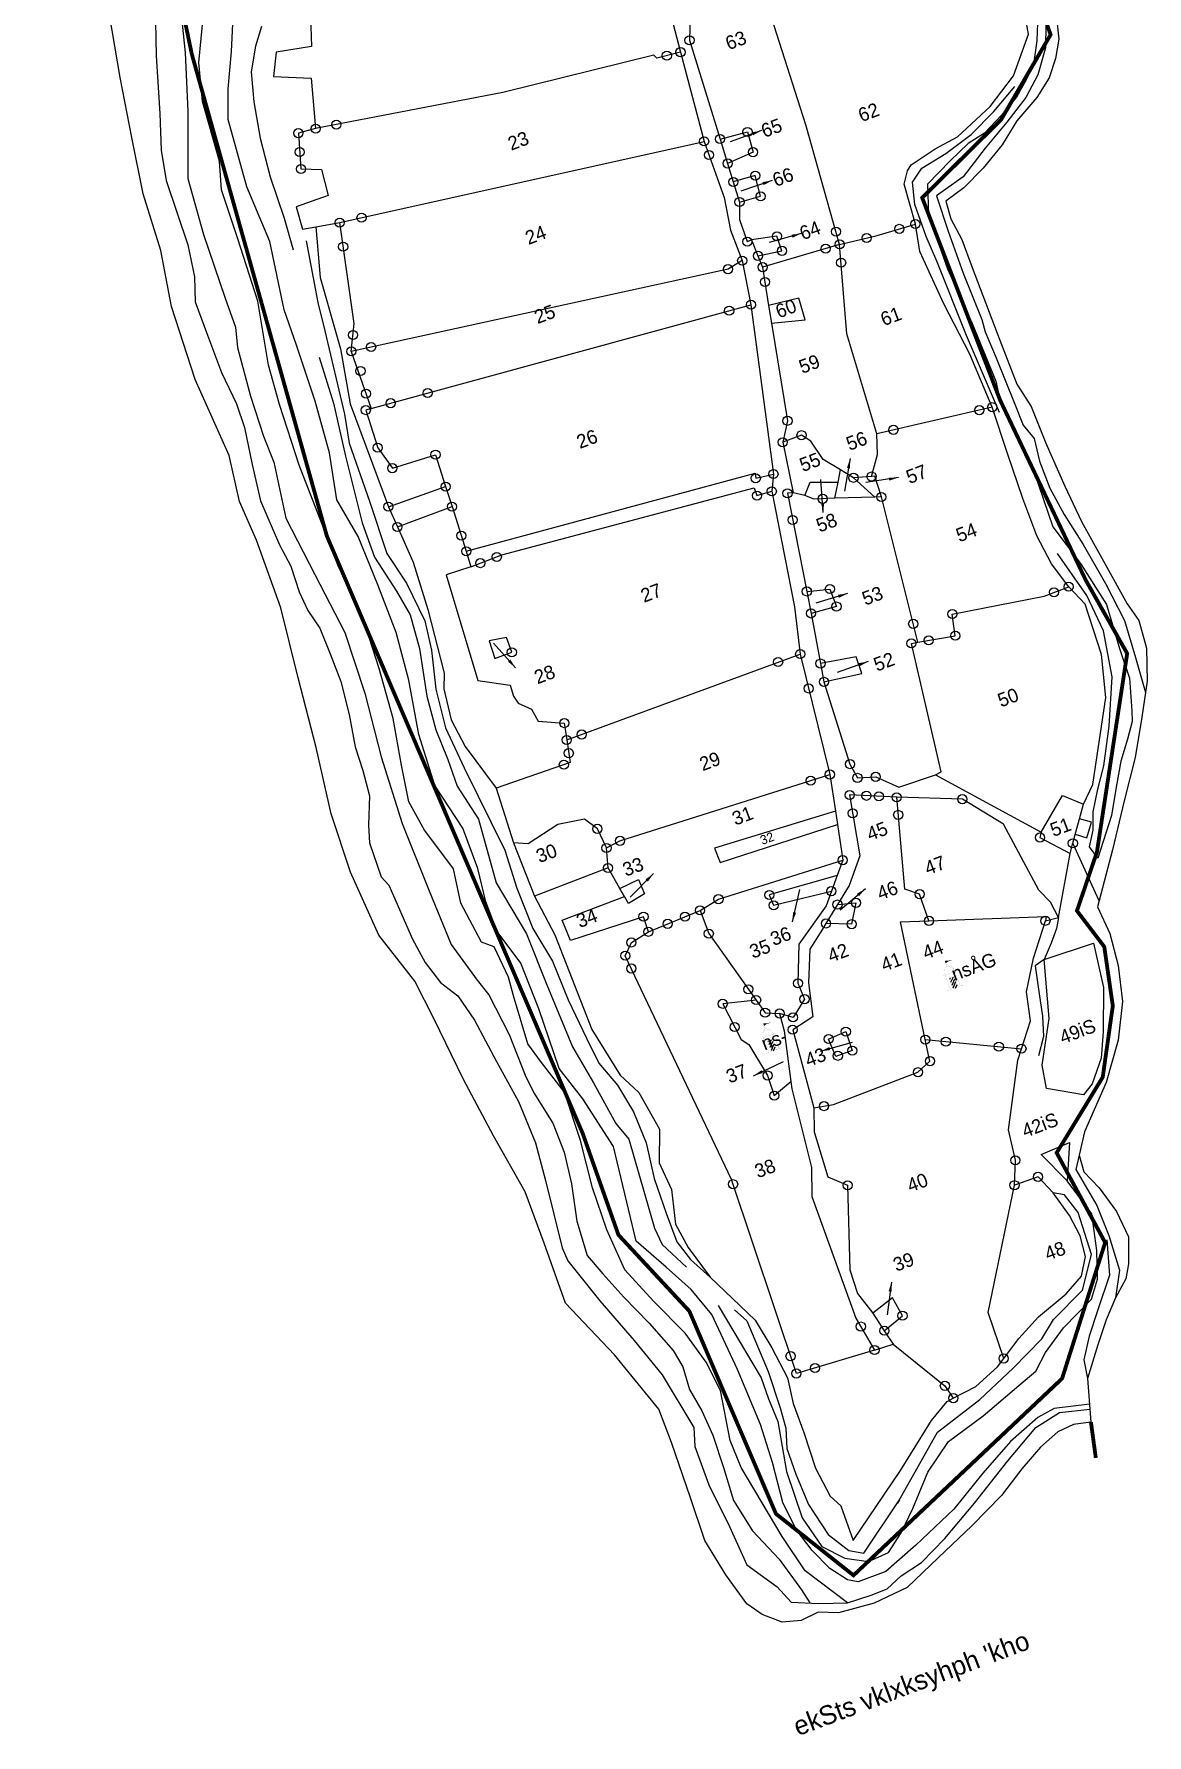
# Model space of a CAD drawing. Header units: metres. Extents: x -219 to 311408, y 87 to 1936973.
# Drawn here: x 307539 to 308298, y 1932272 to 1933432 of the extents above; entities that cross this region are included whole.
import ezdxf

# ---------------------------------------------------------------- set-up
doc = ezdxf.new("R2010")
doc.units = ezdxf.units.M
doc.header["$LTSCALE"] = 0.3
doc.header["$MEASUREMENT"] = 0
doc.linetypes.add('DASHDOT', pattern=[1, 0.5, -0.25, 0, -0.25])
doc.linetypes.add('DIVIDE', pattern=[1.25, 0.5, -0.25, 0, -0.25, 0, -0.25])
doc.layers.get('0').update_dxf_attribs({"linetype": 'CONTINUOUS'})
for name, color, linetype in [('LINE_WATER', 4, 'CONTINUOUS'), ('OFF', 1, 'CONTINUOUS'), ('POLY_PARCEL', 6, 'CONTINUOUS'), ('POLY_ROAD', 30, 'CONTINUOUS'), ('POLY_WATER', 4, 'CONTINUOUS'), ('SYM_ARROW', 1, 'CONTINUOUS'), ('SYM_STONE', 1, 'CONTINUOUS'), ('SYM_WORSHIP', 1, 'CONTINUOUS'), ('TEXT_MAPIN', 7, 'CONTINUOUS'), ('TEXT_MAPOUT', 7, 'CONTINUOUS'), ('TEXT_PARCEL', 7, 'CONTINUOUS'), ('V_BOUND_STREAM_LINE', 7, 'DASHDOT'), ('V_DIVIDE_LINE', 7, 'DIVIDE')]:
    doc.layers.add(name, color=color, linetype=linetype)
doc.styles.add('TEXT_MAP', font='')
doc.styles.get('TEXT_MAP').set_extended_font_data('Kruti Dev 050')
doc.dimstyles.get("Standard").update_dxf_attribs({"dimtxt": 0.18, "dimasz": 0.18, "dimexe": 0.18, "dimexo": 0.0625, "dimgap": 0.09, "dimtad": 0, "dimtih": 1, "dimtoh": 1, "dimdec": 4, "dimzin": 0, "dimdsep": 46, "dimtxsty": 'Standard', "dimcen": 0.09, "dimadec": 0, "dimazin": 0, "dimtfac": 1, "dimtdec": 4, "dimtofl": 0, "dimtmove": 0, "dimatfit": 3, "dimfxl": 0, "dimtolj": 1, "dimtzin": 0, "dimarcsym": 0})

# ---------------------------------------------------------------- blocks, each defined once
blk = doc.blocks.new('TEMPLE')
at = {"linetype": 'Continuous'}
blk.add_hatch(color=256, dxfattribs=at).paths.add_polyline_path([(0.036, 0.421), (0.076, 0.428), (0.12, 0.423), (0.175, 0.426), (0.063, 0.441), (0.028, 0.461), (-0.017, 0.468), (-0.018, 0.403), (-0.01, 0.404)])
h = blk.add_hatch(dxfattribs=at)
h.set_pattern_fill('ANSI31', color=256, scale=0.45, style=0)
h.set_pattern_definition([(45, (-11.828155, -12.872104), (-0.03977476, 0.03977476), [])])
h.paths.add_polyline_path([(-0.063, 0), (-0.063, -0.291), (0.063, -0.291), (0.063, 0)])
at = {"linetype": 'Continuous', "const_width": 0.00225}
for points in [[(-0.019, 0.333), (-0.017, 0.468), (0.028, 0.461), (0.063, 0.441), (0.175, 0.426), (0.12, 0.423), (0.076, 0.428), (0.036, 0.421), (-0.01, 0.404), (-0.018, 0.403)], [(-0.222, 0.119), (0.219, 0.119)], [(-0.144, 0.119), (-0.144, 0.17), (-0.12, 0.236), (-0.078, 0.278), (-0.041, 0.3), (-0.019, 0.333), (0.008, 0.309), (0.058, 0.272), (0.087, 0.254), (0.111, 0.221), (0.129, 0.179), (0.133, 0.119)], [(-0.144, -0.291), (-0.144, 0.119)], [(-0.063, -0.291), (-0.063, 0), (0.063, 0), (0.063, -0.291)], [(0.133, -0.291), (0.133, 0.119)], [(-0.222, -0.291), (0.224, -0.291)]]:
    blk.add_lwpolyline(points, dxfattribs=at)
blk = doc.blocks.new('STONE')
blk.add_circle((0, 0), 0.851)
blk = doc.blocks.new('TEXTARROW')
blk.add_leader([(0.04, -0.01), (8.68, -0.01)], dimstyle='Standard', override={"dimtxt": 2.5, "dimasz": 2.5, "dimexe": 1.25, "dimexo": 0.625, "dimgap": 0.625, "dimtad": 1, "dimtih": 0, "dimtoh": 0, "dimzin": 8, "dimcen": 2.5, "dimtofl": 1})
blk = doc.blocks.new('7')
at = {"layer": 'LINE_WATER'}
for points in [[(124.91, 281.63), (122.66, 275.3), (120.47, 268.08), (118.92, 263.56), (118.13, 259.61), (117.81, 250.76), (117.14, 246.53), (116.11, 243.46), (116.09, 238.82), (116.06, 233.59), (116.44, 229.06), (116.35, 225.82), (115.56, 220.95), (114.89, 216.13), (115.21, 209.85), (115.59, 206.72), (115.44, 203.19), (115.65, 200.53), (116.26, 197.81), (116.35, 194.22), (116.38, 190.34), (115.88, 185.93), (115.15, 181.69), (115, 178.45), (114.62, 175.03), (113.13, 171.5), (112.46, 169.31), (112.31, 164.61), (112.87, 163.24), (113.25, 155.55), (113.75, 152.08), (114.71, 148.95), (116.2, 146.53), (117.11, 142.76), (117.9, 136.72), (118.75, 130.79), (118.89, 124.98), (118.39, 119.92), (117.31, 110.9), (117.4, 109.06), (119.48, 102.72), (121.84, 96.27), (123.68, 90.81), (125.12, 82.89), (124.39, 80.53), (124.3, 75.18), (124.91, 69.14), (125.29, 63.67), (127.95, 59.56), (128.97, 57.07), (132.28, 55.64), (135.81, 54.39), (139.06, 54.24), (141.31, 54.27), (143.62, 55.23), (146.75, 55.9), (150.69, 57.74), (155.92, 60.69), (161.97, 64.35), (166.91, 67.12), (170.51, 67.85), (174.37, 66.88)], [(128.21, 281.32), (126.37, 274.34), (124, 267.07), (120.87, 258.86), (120.2, 251.3), (119.94, 242.51), (119.85, 238.51), (119.18, 235.91), (118.5, 229.39), (118.24, 223.87), (118.33, 220.22), (117.19, 212.83), (118.15, 204.63), (119.12, 196.13), (118.8, 187.8), (117.83, 179.25), (117.34, 170.16), (117.54, 160.67), (117.74, 153.11), (119.29, 147.53), (120.02, 145.22), (120.7, 139.41), (120.78, 133.72), (120.99, 131.17), (121.95, 126.59), (121.98, 122.53), (121.43, 118.3), (120.35, 113.48), (120.02, 108.83), (121.11, 105.88), (122.6, 102.06), (124.5, 97.71), (126.16, 93.24), (126.6, 90.81), (126.34, 87.75), (126.89, 84.56), (127.1, 81.09), (126.89, 76.5), (126.63, 72.15), (127.54, 67.57), (129.49, 62.86), (130.81, 58.1), (131.22, 56.1)], [(135.81, 54.39), (132.12, 60.23), (130.9, 65.49), (129.06, 75.8), (128.97, 79.63), (130.11, 86.2), (129.67, 90.32), (128.41, 94.84), (126.05, 100.19), (123.97, 105.36), (123.59, 111.05), (123.79, 116.86), (124.53, 123.2), (124.79, 129.83), (123.36, 134.53), (122.51, 137.42), (123.01, 143.94), (123.27, 146.48), (122.89, 150.83), (121.57, 151.97), (120.84, 157.72), (121.51, 162.25), (120.26, 166.6), (119.76, 168.32), (119.15, 172.5), (119.94, 177.32), (121.08, 183.42), (121.69, 190.17), (122.01, 197.38), (121.4, 204.6), (121.37, 210.53), (121.28, 218.67), (121.66, 227), (122.16, 232.34), (123.77, 240.67), (124.2, 249.17), (124.47, 255.91), (125.55, 259.5), (126.22, 267.59), (127.59, 272.53), (130.37, 278.17)], [(174.56, 67.5), (170.04, 68.61), (167.64, 68.26), (163.17, 66.59), (158.35, 63.99), (153.12, 60.93), (146.83, 58.27), (141.95, 56.43), (138.12, 56.46), (136.87, 57.19), (135.26, 59.38), (133.94, 62.39), (132.92, 65.69), (132.54, 69.63), (133.15, 74.98), (133.42, 80.2), (133.15, 87.94), (132.54, 95.86), (131.17, 99.86), (129.15, 103.74), (126.67, 108.33), (128.27, 120.92), (126.72, 128.19), (125.23, 132.95), (125.5, 141.21), (125.41, 147.61), (123.98, 152.55), (123.95, 156.72), (124.5, 161.19), (124.53, 166.77), (123.1, 173.28), (123.48, 180.26), (124.74, 187.36), (125.41, 193.76), (125.38, 200.44), (125.18, 207.25), (124.27, 212.71), (125.53, 218.81), (126.2, 225.79), (126.46, 233.47), (126.61, 238.35), (127.98, 247.38), (127.72, 255.12), (128.51, 264.2), (129.94, 267.97), (132.07, 272.38), (133.86, 276.49)], [(136.89, 274.04), (135.24, 271.91), (133.54, 268.97), (132.48, 265.21), (131.6, 260.46), (131.02, 255.28), (130.83, 249.59), (130.46, 245.31)], [(232.82, 238.17), (231.7, 235.29), (229.54, 232.37), (227.03, 230.12), (223.56, 227.99), (219.71, 225.83), (215.69, 223.32), (211.58, 222.21), (211.39, 217.39), (211.25, 211.57), (211.39, 205.03), (211.25, 203.37), (211.39, 199.69), (211.54, 193.4), (211.6, 190.22), (212.3, 188.06), (211.9, 185.05), (211.96, 181.28), (212.49, 177.39), (213.43, 172.87), (214.34, 167.05), (214.95, 161.68), (214.59, 156.66), (214.2, 151.91)], [(232.31, 239.77), (230.99, 236.55), (229.49, 233.84), (227.87, 232.3), (225.87, 230.6), (223.24, 229.07), (220.32, 227.66), (217.85, 227.17), (214.84, 225.89), (210.99, 224.06), (209.71, 220.3), (209.56, 212.79), (210.05, 204.99), (210.28, 196.85), (209.88, 194.22), (210.53, 188.98), (210.76, 184.08), (210.53, 176.41), (212.19, 170.66), (213.52, 164.46), (213.08, 158.47), (212.93, 154.37), (211.69, 150.31), (211.25, 148.98), (209.84, 147.03), (208.05, 144.65), (206.26, 141.68), (204.38, 138.42), (200.74, 133.86), (200.26, 135.61), (201.46, 137.48), (202.32, 139.73), (203.94, 142.27), (205.73, 144.86), (208.24, 149.46), (210.87, 155.33), (211.9, 161.37), (211.5, 166.48), (209.88, 172.94)], [(132.46, 245.78), (131.05, 237.73), (130.6, 233.91), (129.16, 222.83), (128.38, 219.08), (128.21, 211.06), (127.93, 203.85), (128.96, 199.3), (129.44, 193.89), (128.91, 190), (127.63, 185.04), (127.05, 179.84), (127.48, 174.08), (128.64, 162.17), (128.36, 156.96), (128.48, 151.31), (129.37, 146.4), (129.49, 140.95), (129.97, 135.44), (130.3, 131.8), (131.58, 128.25), (132.31, 124.26), (132.43, 119.86), (131.76, 115.16), (131.63, 110.35), (131.6, 106.36), (132.49, 103.57), (134.07, 100.52)], [(209.27, 192.85), (208.8, 203.79), (208.61, 214.24), (208.43, 217.75), (208.53, 222.19), (209.27, 224.99), (211.06, 226.31), (214.66, 227), (218.63, 228.12), (222.48, 229.91), (226.17, 231.99)], [(128.68, 230.96), (128.33, 224.71), (127.34, 217.65), (126.32, 208.74), (126.23, 203.98), (127.37, 198.81), (127.92, 195.27), (127.54, 190.75), (126.23, 184.58), (125.79, 180.06), (125.88, 175.88), (125.79, 172.17), (126.87, 167.18), (126.08, 158.56), (127.45, 150.94), (127.6, 143.78), (127.86, 134.99), (128.77, 129.65), (129.62, 123.66), (130.47, 121.12), (129.5, 109.06), (129.71, 106.69), (131.61, 102.81)], [(199.1, 137.81), (200.32, 136.84), (201.64, 138.54), (200.32, 139.51)], [(198.94, 128.58), (198.38, 136.82)], [(193.2, 128.4), (192.44, 127.16), (191.14, 125.6), (189.5, 123.94), (188.13, 123.59), (187.32, 119.98), (186.7, 117.09), (185.89, 114.54), (184.4, 112.43)], [(133.71, 96.68), (135.64, 85.87), (135.58, 82.95), (135.67, 79.77), (134.41, 73.25), (134.21, 66.86), (135.29, 62.45), (137.54, 59.96), (140.32, 58.47), (143.15, 58.62), (145.63, 60.46), (148.18, 62.89), (151.66, 66.65), (155.6, 69.43), (161.01, 70.97), (166.77, 73.05), (169.54, 74.01), (171.56, 75.85), (174.92, 78.04), (179.63, 80.23), (181.29, 82.42), (182.55, 85.96), (183.63, 90.66), (182.14, 95.83), (180.18, 100.24), (184.19, 100.38), (182.14, 95.83)], [(184.78, 98.42), (183.72, 96.82), (184.6, 91.45), (184.68, 87.21), (184.42, 82.51), (182.63, 79.31)], [(135.52, 95.4), (136.51, 93.47), (136.8, 86.29), (136.6, 81.29), (136.33, 78.58), (135.54, 76.03), (135.46, 72.5), (135.6, 68.21), (136.63, 63.62), (138.41, 60.73), (140.13, 59.71), (146.91, 64.57), (146.52, 64.24), (154.69, 71.1), (161.38, 73.11), (166.91, 75.42), (171.73, 77.67), (174.04, 79.51), (178.98, 81.76), (181.7, 85.7), (182.02, 91.46), (181.17, 94.23), (179.88, 95.02)], [(184.24, 86.78), (182.96, 82.34), (179.92, 78.66), (177.67, 75.82), (175.89, 73.17), (175.49, 70.74)]]:
    blk.add_lwpolyline(points, dxfattribs=at)
at = {"layer": 'OFF'}
for points in [[(137.72, 200.46), (137.55, 198.36)], [(193.2, 128.4), (197.58, 135.69)], [(191.46, 128.61), (193.2, 128.4)], [(150.78, 84.02), (153.32, 83.87)]]:
    blk.add_lwpolyline(points, dxfattribs=at)
at = {"layer": 'POLY_PARCEL'}
for points in [[(186.91, 251.59), (183.74, 251.95), (183.53, 252.45), (163.35, 254.86), (138.8, 259.06)], [(197.49, 220.76), (198.89, 236.95), (199.66, 252.77)], [(134.3, 247.05), (137.41, 246.47)], [(132.88, 230.2), (134.53, 233.46), (137.41, 246.47)], [(137.41, 246.47), (185.68, 239.6)], [(187.73, 239.15), (191.42, 238.75), (191.16, 236.03), (187.53, 235.82)], [(187.21, 230.56), (190.05, 230.29), (190.36, 233.06), (187.38, 233.3)], [(132.88, 230.2), (132.68, 222.3)], [(184.84, 223.27), (182.72, 222.88), (132.88, 230.2)], [(186.98, 223.13), (190.15, 222.63), (190.21, 224.64), (186.91, 225.38)], [(132.68, 222.3), (131.95, 222.35), (131.68, 217.21), (132.52, 214.03), (138.41, 213.69), (138.18, 209.32)], [(132.68, 222.3), (183.87, 217.48)], [(197.49, 220.76), (187.03, 221.53)], [(193.29, 195.92), (194.23, 209.51), (197.49, 220.76)], [(197.49, 220.76), (202.51, 220.12), (207.69, 219.76)], [(185.54, 214.28), (189.8, 213.15), (190.05, 216.08), (186, 216.58)], [(130.26, 209.5), (138.18, 209.32)], [(138.18, 209.32), (138.04, 206.58)], [(130.43, 206.62), (138.04, 206.58)], [(138.04, 206.58), (137.72, 200.46)], [(137.55, 198.36), (134.18, 198.51), (133.18, 184.12), (136.92, 182.09), (136.83, 180.59), (137.04, 179.51), (138.42, 178.18), (138.68, 176.39), (141.77, 174.95), (141.3, 172.78)], [(187.19, 193.17), (185.55, 195.25), (184.89, 198.03), (184.04, 199.2), (181.41, 199.21)], [(190.69, 190.92), (192.42, 193.35), (193.29, 195.92)], [(208.64, 193.83), (193.29, 195.92)], [(181.64, 191.67), (180.36, 192.55)], [(181.64, 191.67), (182.91, 193.07), (186.34, 191.79)], [(185.21, 189.95), (182.63, 190.8), (181.64, 191.67)], [(185.21, 189.95), (186.34, 191.79)], [(186.34, 191.79), (187.19, 193.17)], [(188.43, 191.6), (187.19, 193.17)], [(190.14, 188.25), (188.43, 191.6)], [(190.69, 190.92), (188.43, 191.6)], [(190.14, 188.25), (185.21, 189.95)], [(190.95, 187.97), (191.11, 190.8), (190.69, 190.92)], [(188.7, 168.53), (190.95, 187.97)], [(190.95, 187.97), (190.14, 188.25)], [(177.48, 179.86), (180.41, 179.09), (180.41, 176.65), (176.98, 176.98)], [(141.3, 172.78), (140.68, 169.87), (130.44, 170.14)], [(141.3, 172.78), (173.79, 172.52)], [(175.4, 168.02), (180.43, 167.31), (180.52, 169.61), (175.83, 170.42)], [(188.7, 168.53), (193.59, 167.61), (194.21, 170.39), (206.27, 168.34), (209.7, 168.37)], [(184.74, 151.52), (185.58, 151.61), (187.87, 168.69), (188.7, 168.53)], [(141.18, 157.74), (140.95, 160.5), (139.8, 162.29), (136.3, 162.85), (131.8, 161.88), (130.05, 162.65)], [(141.18, 157.74), (143.15, 158), (171.86, 156.43)], [(140.44, 155.23), (141.18, 157.74)], [(140.44, 155.23), (130.16, 155.17)], [(140.96, 152.17), (140.44, 155.23)], [(140.96, 152.17), (143.64, 152.39), (143.7, 150.37), (141.32, 149.94), (141.16, 150.98)], [(141.16, 150.98), (140.96, 152.17)], [(170.84, 151.68), (154.38, 152.73), (154.38, 150.73), (170.48, 149.98)], [(142.43, 145.57), (142.53, 147.64), (132.5, 148.11), (132.43, 150.96), (141.16, 150.98)], [(177.22, 133.98), (177.31, 137.66), (175.72, 138.95), (178.98, 150.56)], [(150.78, 84.02), (140.15, 84.76), (141.18, 111.46), (138.51, 143.71), (139.86, 145.05), (142.43, 145.57)], [(142.43, 145.57), (149.73, 145.8)], [(149.73, 145.8), (152.5, 146.32), (169.48, 145.36)], [(149.73, 145.8), (149.73, 142.56), (152.45, 132.26)], [(168.08, 143.74), (158.9, 144.5), (158.96, 143.03), (166.67, 142.1)], [(195.02, 139.66), (199.3, 143.13), (201.47, 141.1)], [(166.8, 140.18), (169.13, 139.54), (167.61, 137.13), (164.52, 138.4)], [(152.45, 132.26), (148.2, 133.34), (148.79, 128.14), (149.5, 127.15), (150.38, 122.5), (150.26, 119.74), (152.94, 120.69)], [(171.3, 119.62), (173.69, 135.16), (177.22, 133.98)], [(177.22, 133.98), (191.74, 129.11), (191.46, 128.61)], [(152.45, 132.26), (152.97, 130.29), (154.7, 129.53)], [(154.55, 116.43), (157.08, 115.92), (168.9, 115.98), (170.87, 116.78), (171.3, 119.62)], [(171.3, 119.62), (182.63, 114.08)], [(166.18, 77.04), (166.39, 83.4), (175.49, 97.72)], [(152.86, 85.94), (155.78, 86.93), (155.38, 89.6), (152.27, 88.62)], [(153.32, 83.87), (157.73, 76.41), (158.19, 74.51)]]:
    blk.add_lwpolyline(points, dxfattribs=at)
for points in [[(138.67, 188.07), (136.38, 188.47), (136.25, 186.05), (138.63, 186.02)], [(161.96, 124.26), (161.87, 121.65), (159.57, 121.69), (159.51, 124.15)]]:
    blk.add_lwpolyline(points, close=True, dxfattribs=at)
at = {"layer": 'POLY_ROAD'}
for points in [[(189.02, 271.45), (186.91, 251.59)], [(189.81, 255.66), (188.56, 252.63), (187.73, 239.15)], [(186.91, 251.59), (185.68, 239.6)], [(185.68, 239.6), (185.55, 231.81), (184.79, 227.52), (184.84, 223.27)], [(187.73, 239.15), (187.53, 235.82)], [(187.53, 235.82), (187.38, 233.3)], [(187.38, 233.3), (187.21, 230.56)], [(187.21, 230.56), (186.41, 228.4), (186.34, 225.36), (186.91, 225.38)], [(186.91, 225.38), (186.98, 223.13)], [(184.84, 223.27), (183.87, 217.48)], [(186.98, 223.13), (187.03, 221.53)], [(187.03, 221.53), (186, 216.58)], [(183.87, 217.48), (178.82, 195.75)], [(185.54, 214.28), (182.99, 201.61), (181.41, 199.21)], [(181.41, 199.21), (180.36, 192.55)], [(177.82, 193.72), (175.27, 178.55), (173.79, 172.52)], [(180.36, 192.55), (179.65, 192.75), (177.48, 179.86)], [(177.48, 179.86), (176.98, 176.98)], [(176.98, 176.98), (175.83, 170.42)], [(173.79, 172.52), (171.86, 156.43)], [(175.83, 170.42), (175.4, 168.02)], [(175.4, 168.02), (174.79, 156.77), (175.08, 154.74), (177.35, 154.03), (179.7, 151.68), (184.74, 151.52)], [(171.86, 156.43), (170.84, 151.68)], [(178.98, 150.56), (173.33, 153.02), (171.76, 145.1), (169.12, 141.98), (166.8, 140.18)], [(170.84, 151.68), (170.48, 149.98)], [(184.74, 151.52), (195.02, 139.66)], [(170.48, 149.98), (169.48, 145.36)], [(193.2, 128.4), (192.92, 130.67), (192.05, 132.65), (190.8, 142.36), (186.92, 147.3), (178.98, 150.56)], [(169.48, 145.36), (168.08, 143.74)], [(168.08, 143.74), (166.67, 142.1)], [(166.67, 142.1), (165.34, 140.56), (160.25, 137.12), (158.34, 132.38), (158.4, 130.14), (156.16, 128.44), (154.7, 129.53)], [(166.8, 140.18), (164.52, 138.4)], [(164.52, 138.4), (163.85, 137.87), (161.37, 135.99), (159.64, 131.96), (158.59, 127.61), (155.55, 126.95), (154.55, 116.43)], [(195.02, 139.66), (194.63, 139.04), (197.58, 135.69), (198.38, 136.82)], [(154.7, 129.53), (154.44, 127.21), (152.94, 120.69)], [(152.94, 120.69), (152.73, 119.77), (151.52, 109.24), (150.19, 105.7), (149.98, 88.8), (150.78, 84.02)], [(154.55, 116.43), (153.46, 113.47), (153.08, 107.34), (155.09, 105.41), (151.47, 94.97), (151.33, 91.73), (152.27, 88.62)]]:
    blk.add_lwpolyline(points, dxfattribs=at)
at = {"layer": 'POLY_WATER'}
for points in [[(234.35, 238.09), (233.76, 235.75), (232.42, 233.53), (230.76, 231.45), (228.36, 229.61), (224.84, 227.71), (221.94, 225.43), (218.53, 223.47), (215.26, 221.94), (212.48, 221.16), (212.27, 218.76), (212.67, 215.74), (212.64, 211.84), (212.64, 201.68), (212.7, 195.51), (213.42, 192.11), (213.51, 186.97), (213.86, 180.83), (214.26, 175.75), (216.07, 163.59), (216.73, 161), (216.38, 157.29), (214.92, 153.21), (212.64, 149.07), (209.93, 144.42), (206.59, 139.65), (202.94, 134.2), (198.48, 127.93), (198.76, 124.1), (198.29, 119.77), (197.14, 115.19), (194.86, 110.67), (191.45, 106.06), (186.5, 101), (184.78, 98.42), (184.57, 96.14), (185.72, 93.49), (186.75, 89.78), (187.03, 86.14), (185.81, 82.86), (184.78, 81.15), (182.63, 79.31), (180.48, 77.03), (178.33, 74.38), (175.49, 70.74), (173.9, 65.22), (171.68, 65.75), (169.41, 65.59), (166.57, 64.5), (163.29, 62.73), (159.58, 60.39), (154.56, 58.05), (149.04, 55.71), (143.83, 53.5), (139.05, 53.1), (134.28, 53.56), (131.82, 54.59), (129.35, 54.37), (126.95, 55.03), (124.86, 56.87), (123.46, 58.89), (122.24, 63.41), (121.27, 68.56), (121.49, 74.45), (121.71, 82.08), (121.68, 86.73), (118.78, 95.42), (115.19, 104), (115.35, 112.32), (115.38, 119.46), (114.1, 127.78), (113.01, 136.04), (112.23, 144.86), (111.63, 150.31), (109.36, 157.58), (108.76, 166.58), (109.11, 174.59), (110.32, 183.41), (111.35, 192.73), (112.45, 202.12), (112.6, 211.5), (112.32, 217.02), (113.16, 223.09), (112.51, 233.97), (112.98, 243.98), (114.25, 251.3), (114.72, 259.06), (115.94, 266.45), (117.28, 274.34), (118.87, 282.47)], [(145.28, 277.84), (144.46, 275.04), (141.03, 275.19), (140.89, 273.73), (143.33, 273.01), (142.08, 269.3), (137.5, 270.22), (136.05, 267.37), (140.58, 265.42), (138.8, 259.06)], [(138.8, 259.06), (136.48, 259.31), (135.14, 254.82), (137.63, 253.78), (137.24, 250.31), (132.82, 250.41), (132.56, 247.4), (134.3, 247.05)], [(134.3, 247.05), (132.48, 240.67), (131.67, 231.01), (130.34, 223.85), (130.26, 209.5)], [(207.69, 219.76), (208.13, 225.14), (209.19, 226.62), (209.92, 227.19), (213.57, 228.03), (216.85, 228.49), (222.24, 230.68), (226.49, 233.36), (230.25, 237.77), (230.66, 239.91), (230.75, 242.26)], [(208.64, 193.83), (208.35, 201.33), (207.51, 208.71), (206.99, 216.21), (207.69, 219.76)], [(186, 216.58), (185.54, 214.28)], [(130.26, 209.5), (130.43, 206.62)], [(130.43, 206.62), (130.73, 201.6), (130.34, 195.14), (129.38, 186.59), (128.62, 184.68), (128.1, 180.56), (128.58, 176.64), (130.44, 170.14)], [(137.72, 200.46), (176.65, 196.71), (176.46, 196.04), (178.82, 195.75)], [(137.55, 198.36), (141.9, 198.38), (175.84, 194.96), (175.8, 193.87), (177.82, 193.72)], [(178.82, 195.75), (177.82, 193.72)], [(209.7, 168.37), (208.64, 171.97), (208.13, 176.05), (208.16, 181.28), (208.35, 187.47), (208.64, 193.83)], [(130.44, 170.14), (130.05, 162.65)], [(201.47, 141.1), (203.55, 143.07), (209.13, 153.14), (210.57, 158.58), (210.92, 165.48), (209.7, 168.37)], [(130.05, 162.65), (130.16, 155.17)], [(130.16, 155.17), (130.86, 149.5), (131.01, 136.23), (132.39, 129.36), (133.87, 126.36), (134.7, 120.91), (133.1, 116.84), (133.36, 112.99), (132.28, 108.58), (132.73, 105.15), (134.07, 100.52), (135.81, 96.88), (137.59, 93.18), (138.32, 89.04), (138.85, 84.64), (138.37, 81.24), (138.35, 77.2), (138.12, 72.29), (138.6, 68.2), (139.48, 66.56), (139.4, 61.71), (148.39, 68.12), (154.5, 72.77), (157.29, 74.4), (158.19, 74.51)], [(198.38, 136.82), (201.47, 141.1)], [(182.63, 114.08), (185.04, 117.07), (185.87, 120.81), (188.26, 124.61), (191.46, 128.61)], [(175.49, 97.72), (176.74, 100.73), (177.32, 104.77), (181.65, 112.87), (182.63, 114.08)], [(166.18, 77.04), (168.94, 78.8), (172.34, 80.54), (176.79, 82.07), (179.48, 83.51), (180.87, 85.74), (181.19, 88.48), (180.82, 91.47), (179.88, 95.02), (178.75, 97.66), (175.49, 97.72)], [(152.27, 88.62), (152.86, 85.94)], [(152.86, 85.94), (153.32, 83.87)], [(158.19, 74.51), (161.49, 74.88), (165.04, 76.32), (166.18, 77.04)]]:
    blk.add_lwpolyline(points, dxfattribs=at)
blk.add_lwpolyline([(188.08, 105.6), (183.86, 108.06), (184.41, 111.1), (187.39, 116.5), (189.5, 123.94), (196.28, 123.67), (195.46, 117.77), (193.4, 112.37), (191.92, 109.26), (189.64, 106.53)], close=True, dxfattribs=at)
at = {"layer": 'V_BOUND_STREAM_LINE', "ltscale": 10, "const_width": 0.5}
blk.add_lwpolyline([(233.12, 246.9), (232.94, 236.67), (222.95, 228.55), (209.73, 222.66), (209.92, 194.33), (212.09, 168.36), (213.77, 157.51), (200.92, 134.64), (195.77, 128.38), (197.45, 122.73), (195.77, 115.11), (191.25, 106.86), (182.13, 99.73), (183.92, 86.53), (172.39, 71.9), (137.83, 57.46), (131.19, 68.55), (129.95, 97.32), (124.8, 109.9), (125.11, 123.97), (121.39, 208.78), (127.1, 273.87), (142.48, 372.31)], dxfattribs=at)
at = {"layer": 'V_DIVIDE_LINE', "ltscale": 10, "const_width": 0.5}
blk.add_lwpolyline([(172.85, 60.64), (173.9, 65.22)], dxfattribs=at)
at = {"layer": 'SYM_ARROW', "xscale": 0.5, "yscale": 0.5, "zscale": 0.5}
for p, rotation in [((193.2, 238.27), 179.1078351115657), ((192.21, 231.67), 177.8430816403022), ((193.31, 223.85), 175.0206743658443), ((188.91, 194.11), 239.6694960363585), ((183.13, 188.74), 73.81060684540194), ((193.95, 189.54), 168.1201043898432), ((138.37, 183.94), 110.8691105812772), ((182.39, 177.73), 176.6361566281739), ((181.79, 168.46), 178.668776774875), ((145.76, 152.44), 204.4275075530411), ((160.48, 140.14), 56.28982827110597), ((170.95, 140.83), 199.3532837919161), ((148.63, 123.13), 4.841966186797036), ((157.95, 123.04), 355.5108166511278), ((156, 91.57), 241.6810433878419)]:
    blk.add_blockref('TEXTARROW', p, dxfattribs=dict(at, rotation=rotation))
at = {"layer": 'SYM_STONE', "xscale": 0.7, "yscale": 0.7, "zscale": 0.7}
for p in [(136.48, 259.31), (138.8, 259.06), (141.5, 258.6), (135.77, 256.94), (135.14, 254.82), (185.08, 251.8), (186.91, 251.59), (188.56, 252.63), (137.41, 246.47), (140.3, 246.06), (136.72, 243.36), (185.68, 239.6), (185.65, 237.72), (187.73, 239.15), (191.42, 238.75), (187.53, 235.82), (191.16, 236.03), (187.38, 233.3), (190.36, 233.06), (133.85, 232.12), (187.21, 230.56), (132.88, 230.2), (135.51, 229.82), (190.05, 230.29), (133.11, 227.38), (132.73, 224.34), (186.34, 225.36), (190.21, 224.64), (131.95, 222.35), (135.32, 222.05), (182.72, 222.88), (184.84, 223.27), (186.98, 223.13), (190.15, 222.63), (197.64, 222.49), (140.29, 221.58), (186.63, 219.62), (187.03, 221.53), (195.59, 220.9), (197.49, 220.76), (201.1, 220.3), (205.5, 219.91), (207.69, 219.76), (131.68, 217.21), (180.94, 217.75), (183.87, 217.48), (196.83, 218.46), (132.52, 214.03), (138.41, 213.69), (130.26, 209.5), (138.18, 209.32), (130.43, 206.62), (138.04, 206.58), (137.83, 202.61), (182.99, 201.61), (137.72, 200.46), (138.9, 198.37), (141.19, 198.37), (181.41, 199.21), (184.04, 199.2), (176.46, 196.04), (178.82, 195.75), (195.52, 195.62), (175.8, 193.87), (177.82, 193.72), (179.65, 192.75), (206.92, 194.07), (208.64, 193.83), (188.43, 191.6), (190.69, 190.92), (179.06, 189.25), (183.68, 190.45), (190.95, 187.97), (138.63, 186.02), (177.48, 179.86), (180.41, 179.09), (141.77, 174.95), (176.98, 176.98), (180.41, 176.65), (141.3, 172.78), (143.37, 172.76), (140.94, 171.07), (170.72, 172.55), (173.79, 172.52), (188.99, 171), (139.81, 169.89), (175.83, 170.42), (187.87, 168.69), (190.12, 168.27), (194.21, 170.39), (207.66, 168.36), (209.7, 168.37), (173.24, 167.92), (175.4, 168.02), (193.59, 167.61), (140.95, 160.5), (141.18, 157.74), (143.15, 158), (140.44, 155.23), (169.23, 156.57), (171.86, 156.43), (174.79, 156.77), (173.33, 153.02), (175.08, 154.74), (177.35, 154.03), (172.86, 150.63), (175.35, 152.14), (176.84, 151.49), (178.98, 150.56), (178.35, 148.34), (142.53, 147.64), (152.5, 146.32), (186.92, 147.3), (139.86, 145.05), (142.43, 145.57), (145.16, 145.65), (147.6, 145.73), (149.73, 145.8), (158.9, 144.5), (169.48, 145.36), (138.51, 143.71), (138.66, 141.87), (149.73, 142.56), (158.96, 143.03), (166.67, 142.1), (166.8, 140.18), (169.13, 139.54), (164.52, 138.4), (177.31, 137.66), (194.63, 139.04), (167.61, 137.13), (198.38, 136.82), (148.2, 133.34), (152, 133.94), (177.22, 133.98), (152.45, 132.26), (158.34, 132.38), (148.59, 129.95), (152.97, 130.29), (154.7, 129.53), (156.16, 128.44), (158.4, 130.14), (191.46, 128.61), (155.55, 126.95), (159.51, 124.15), (161.96, 124.26), (150.38, 122.5), (159.87, 121.68), (161.87, 121.65), (150.26, 119.74), (171.3, 119.62), (173.72, 118.44), (155.85, 116.17), (168.9, 115.98), (170.87, 116.78), (179.96, 115.38), (182.63, 114.08), (141.15, 110.81), (155.09, 105.41), (176.74, 100.73), (175.49, 97.72), (178.75, 97.66), (140.24, 87.15), (150.19, 87.53), (155.78, 86.93), (140.15, 84.76), (142.67, 84.58), (150.78, 84.02), (152.86, 85.94), (157.73, 76.41), (166.18, 77.04), (158.19, 74.51)]:
    blk.add_blockref('STONE', p, dxfattribs=at)
at = {"layer": 'SYM_WORSHIP', "xscale": 4.99861712457114, "yscale": 4.99861712457114, "zscale": 4.99861712457114}
for p in [(152.32, 126.72), (177.4, 126)]:
    blk.add_blockref('TEMPLE', p, dxfattribs=at)
at = {"layer": 'TEXT_MAPIN', "style": 'TEXT_MAP'}
for s, p in [('ns-', (151.15, 125.69)), ('nsÅG', (177.58, 125.42))]:
    blk.add_text(s, height=1.8, dxfattribs=at).set_placement(p)
at = {"layer": 'TEXT_MAPOUT', "style": 'TEXT_MAP'}
blk.add_text(" ekSts vklxksyhph 'kho", height=2.5, dxfattribs=at).set_placement((122.69, 40.35))
at = {"layer": 'TEXT_PARCEL', "style": 'TEXT_MAP'}
for s, height, p in [('63', 1.8, (192.88, 249.59)), ('23', 1.8, (161.66, 247.34)), ('65', 1.8, (193.2, 237.24)), ('24', 1.8, (159.44, 235.03)), ('62', 1.8, (205.79, 234.68)), ('66', 1.8, (192.33, 230.71)), ('25', 1.8, (156.91, 224.94)), ('64', 1.8, (193.18, 222.95)), ('60', 1.8, (186.64, 214.51)), ('26', 1.8, (156.32, 207.73)), ('61', 1.8, (199.11, 208.72)), ('59', 1.8, (186.94, 206.65)), ('55', 1.8, (182.49, 194.63)), ('56', 1.8, (189.17, 195.07)), ('57', 1.8, (194.96, 188.25)), ('27', 1.8, (157.06, 185.97)), ('58', 1.8, (181.74, 186.47)), ('28', 1.8, (140.28, 180.92)), ('54', 1.8, (198.37, 178.83)), ('53', 1.8, (183.97, 175.42)), ('52', 1.8, (182.34, 166.82)), ('29', 1.8, (156.47, 162.68)), ('30', 1.8, (132.27, 158.97)), ('50', 1.8, (195.85, 156.73)), ('31', 1.8, (157.95, 154.52)), ('33', 1.8, (142.21, 153.33)), ('32', 1.2, (160.35, 150.92)), ('34', 1.8, (134.2, 149.18)), ('45', 1.8, (173.69, 146.43)), ('46', 1.8, (172.21, 138.71)), ('47', 1.8, (179.18, 139.6)), ('51', 1.8, (196.29, 138.48)), ('35', 1.8, (153.94, 137.46)), ('36', 1.8, (157.06, 138.05)), ('42', 1.8, (163.3, 133.37)), ('41', 1.8, (169.39, 129.81)), ('44', 1.8, (175.03, 129.36)), ('37', 1.8, (145.33, 123.28)), ('43', 1.8, (155.73, 121.65)), ('49iS', 1.8, (187.88, 112.72)), ('38', 1.8, (144.44, 110.38)), ('42iS', 1.8, (178.96, 103.01)), ('40', 1.8, (162.41, 101.62)), ('39', 1.8, (157.06, 92.57)), ('48', 1.8, (176.07, 86.94))]:
    blk.add_text(s, height=height, dxfattribs=at).set_placement(p)

msp = doc.modelspace()

# ---------------------------------------------------------------- block references
at = {"xscale": 5.22030005190954, "yscale": 5.22030005190954, "zscale": 5.22030005190954, "rotation": 20.6667085191896}
msp.add_blockref('7', (307530.7, 1931846.3), dxfattribs=at)

doc.saveas('drawing.dxf')
